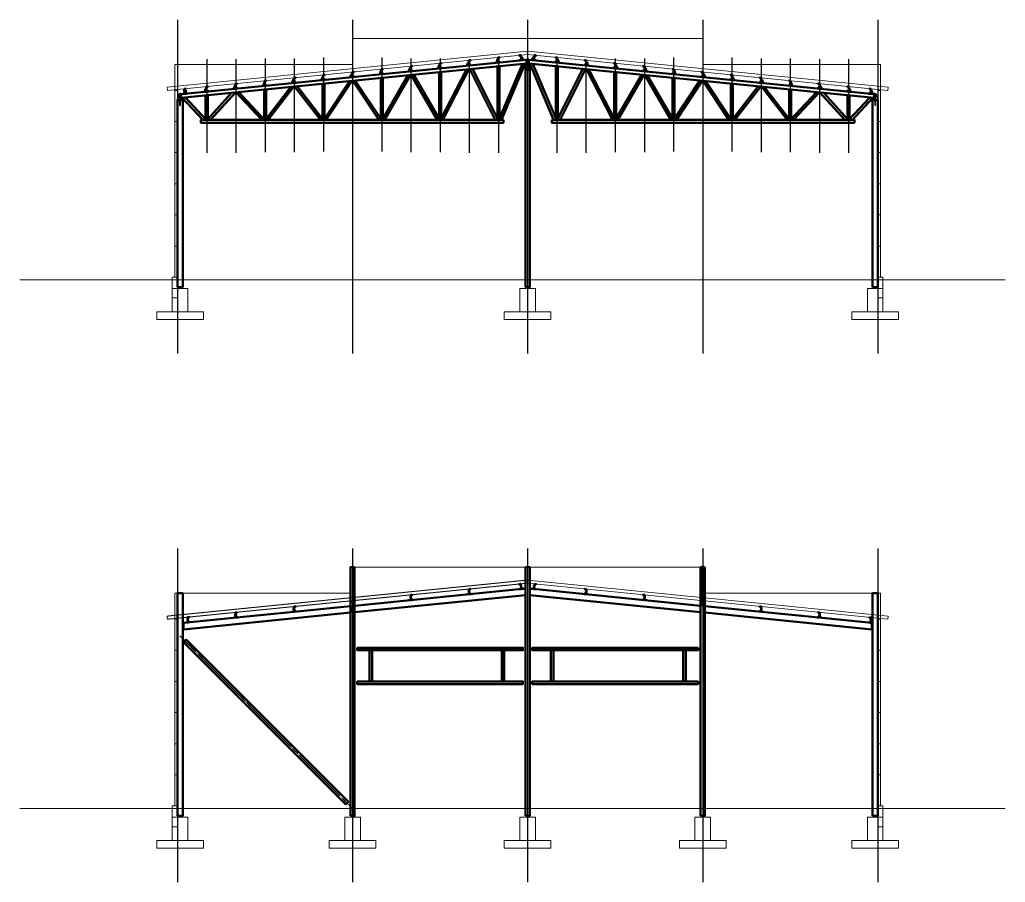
# Model space of a CAD drawing. Header units: millimetres. Extents: x 1117013 to 3394463, y -717780 to -102922.
# Drawn here: x 1236705 to 1274706, y -427879 to -394633 of the extents above; entities that cross this region are included whole.
import ezdxf

# ---------------------------------------------------------------- set-up
doc = ezdxf.new("R2010")
doc.units = ezdxf.units.MM
for name, pattern in [('невидимая', [3.65, 2.5, -1.15]), ('осевая', [18.05, 14.6, -1.15, 1.15, -1.15]), ('ОСЕВАЯ2', [28.575, 19.05, -3.175, 3.175, -3.175])]:
    doc.linetypes.add(name, pattern=pattern)
for name, color, linetype, lineweight in [('!__оси2', 4, 'ОСЕВАЯ2', 25), ('0001-Основная толстая', 7, 'Continuous', 50), ('0002-Основная тонкая 0.35', 8, 'Continuous', 35), ('0003-Основная тонкая 0.13', 9, 'Continuous', 13), ('0004-Осевая', 4, 'осевая', 25), ('0006-Невидимый контур', 8, 'невидимая', 13), ('01-Основная толстая', 7, 'Continuous', 50), ('СО_50_фермы', 7, 'Continuous', 50)]:
    doc.layers.add(name, color=color, linetype=linetype, lineweight=lineweight)

# ---------------------------------------------------------------- blocks, each defined once
blk = doc.blocks.new('CF411500')
for p, q in [((0, 0), (0, 200)), ((0, 200), (76, 200)), ((76, 0), (0, 0)), ((12, 21.5), (12, 178.5)), ((72, 188), (21.5, 188)), ((72, 12), (21.5, 12)), ((76, 200), (76, 192)), ((76, 8), (76, 0))]:
    blk.add_line(p, q)
for centre, radius, start, end in [((21.5, 178.5), 9.5, 90, 180), ((21.5, 21.5), 9.5, 180, 270), ((72, 192), 4, 270, 0), ((72, 8), 4, 0, 90)]:
    blk.add_arc(centre, radius, start, end)
blk = doc.blocks.new('FF835500')
for p, q in [((4, 140), (0, 140)), ((0, 140), (0, 0)), ((0, 0), (90, 0)), ((8, 20), (8, 136)), ((86, 8), (20, 8)), ((90, 4), (90, 0))]:
    blk.add_line(p, q)
for centre, radius, start, end in [((4, 136), 4, 0, 90), ((20, 20), 12, 180, 270), ((86, 4), 4, 0, 90)]:
    blk.add_arc(centre, radius, start, end)

msp = doc.modelspace()

# ---------------------------------------------------------------- linework, layer by layer
at = {"layer": '!__оси2'}
for points in [[(1243914.6745, -396151.2265), (1243914.6745, -399764.2778)], [(1245039.6745, -396151.2265), (1245039.6745, -399764.2778)], [(1246164.6745, -396122.533), (1246164.6745, -399735.5843)], [(1247289.6745, -396122.533), (1247289.6745, -399735.5843)], [(1248414.6745, -396093.8394), (1248414.6745, -399706.8907)], [(1250664.6745, -396093.8394), (1250664.6745, -399706.8907)], [(1251789.6745, -396122.533), (1251789.6745, -399735.5843)], [(1252914.6745, -396122.533), (1252914.6745, -399735.5843)], [(1254039.6745, -396151.2265), (1254039.6745, -399764.2778)], [(1255164.6745, -396151.2265), (1255164.6745, -399764.2778)], [(1257414.6745, -396151.2265), (1257414.6745, -399764.2778)], [(1258539.6745, -396151.2265), (1258539.6745, -399764.2778)], [(1259664.6745, -396122.533), (1259664.6745, -399735.5843)], [(1260789.6745, -396122.533), (1260789.6745, -399735.5843)], [(1261914.6745, -396093.8394), (1261914.6745, -399706.8907)], [(1264164.6745, -396093.8394), (1264164.6745, -399706.8907)], [(1265289.6745, -396122.533), (1265289.6745, -399735.5843)], [(1266414.6745, -396122.533), (1266414.6745, -399735.5843)], [(1267539.6745, -396151.2265), (1267539.6745, -399764.2778)], [(1268664.6745, -396151.2265), (1268664.6745, -399764.2778)]]:
    msp.add_lwpolyline(points, dxfattribs=at)
at = {"layer": '0001-Основная толстая'}
for points in [[(1254024.6745, -396511.0613), (1254024.6745, -396570.2109)], [(1254054.6745, -396511.0613), (1254054.6745, -396570.2109)], [(1256209.6745, -396404.8783), (1256209.6745, -396384.8783), (1256369.6745, -396384.8783), (1256369.6745, -396404.8783)], [(1256209.6745, -404936.68), (1256209.6745, -396404.8783), (1256369.6745, -396404.8783), (1256369.6745, -404936.68), (1256209.6745, -404936.68)], [(1258524.6745, -396511.0613), (1258524.6745, -396570.2109)], [(1258554.6745, -396511.0613), (1258554.6745, -396570.2109)], [(1249524.6745, -396961.0613), (1249524.6745, -397020.2109)], [(1249554.6745, -396961.0613), (1249554.6745, -397020.2109)], [(1251774.6745, -396736.0613), (1251774.6745, -396795.2109)], [(1251804.6745, -396736.0613), (1251804.6745, -396795.2109)], [(1260774.6745, -396736.0613), (1260774.6745, -396795.2109)], [(1260804.6745, -396736.0613), (1260804.6745, -396795.2109)], [(1263024.6745, -396961.0613), (1263024.6745, -397020.2109)], [(1263054.6745, -396961.0613), (1263054.6745, -397020.2109)], [(1247274.6745, -397186.0613), (1247274.6745, -397245.2109)], [(1247304.6745, -397186.0613), (1247304.6745, -397245.2109)], [(1265274.6745, -397186.0613), (1265274.6745, -397245.2109)], [(1265304.6745, -397186.0613), (1265304.6745, -397245.2109)], [(1267524.6745, -397411.0613), (1267524.6745, -397470.2109)], [(1267554.6745, -397411.0613), (1267554.6745, -397470.2109)], [(1242789.6745, -404936.68), (1242789.6745, -397737.3783), (1242989.6745, -397737.3783), (1242989.6745, -404936.68), (1242789.6745, -404936.68)], [(1269589.6745, -404936.68), (1269589.6745, -397737.3783), (1269789.6745, -397737.3783), (1269789.6745, -404936.68), (1269589.6745, -404936.68)], [(1246149.6745, -398486.68), (1246149.6745, -398410.9606)], [(1246179.6745, -398486.68), (1246179.6745, -398410.9606)], [(1248399.6745, -398486.68), (1248399.6745, -398410.9606)], [(1248429.6745, -398486.68), (1248429.6745, -398410.9606)], [(1252899.6745, -398486.68), (1252899.6745, -398410.9606)], [(1252929.6745, -398486.68), (1252929.6745, -398410.9606)], [(1255149.6745, -398486.68), (1255149.6745, -398410.9606)], [(1255179.6745, -398486.68), (1255179.6745, -398410.9606)], [(1261899.6745, -398486.68), (1261899.6745, -398410.9606)], [(1261929.6745, -398486.68), (1261929.6745, -398410.9606)], [(1263039.6745, -415688.1183), (1263039.6745, -417226.8102)], [(1249459.6745, -425318.3102), (1249459.6745, -415738.3102), (1249619.6745, -415738.3102), (1249619.6745, -425318.3102), (1249459.6745, -425318.3102)], [(1256209.6745, -425318.3102), (1256209.6745, -415738.3102), (1256369.6745, -415738.3102), (1256369.6745, -425318.3102), (1256209.6745, -425318.3102)], [(1262959.6745, -425318.3102), (1262959.6745, -415738.3102), (1263119.6745, -415738.3102), (1263119.6745, -425318.3102), (1262959.6745, -425318.3102)], [(1242789.6745, -425318.3102), (1242789.6745, -416738.3102), (1242989.6745, -416738.3102), (1242989.6745, -425318.3102), (1242789.6745, -425318.3102)], [(1249619.6745, -417218.8102), (1256209.6745, -416559.8102)], [(1249619.6745, -417470.0571), (1256209.6745, -416811.0571)], [(1262959.6745, -417218.8102), (1256369.6745, -416559.8102)], [(1262959.6745, -417470.0571), (1256369.6745, -416811.0571)], [(1269589.6745, -425318.3102), (1269589.6745, -416738.3102), (1269789.6745, -416738.3102), (1269789.6745, -425318.3102), (1269589.6745, -425318.3102)], [(1243019.8146, -417878.7962), (1249459.6745, -417234.8102)], [(1249539.6745, -417478.0571), (1249539.6745, -417226.8102)], [(1269565.0998, -417879.3527), (1263119.6745, -417234.8102)], [(1243019.8146, -418130.0431), (1249459.6745, -417486.0571)], [(1269565.0998, -418130.5996), (1263119.6745, -417486.0571)], [(1243019.8146, -418130.0431), (1243019.8146, -417878.7962)], [(1269565.0998, -418130.5996), (1269565.0998, -417879.3527)], [(1243122.4924, -418522.1331), (1243023.4974, -418621.1281)], [(1249277.6896, -424875.3203), (1243023.4974, -418621.1281)], [(1249376.6846, -424776.3253), (1243122.4924, -418522.1331)], [(1249719.6745, -418838.3102), (1256109.6745, -418838.3102), (1256109.6745, -418938.3102), (1249719.6745, -418938.3102), (1249719.6745, -418838.3102)], [(1250189.6745, -418938.3102), (1250189.6745, -420138.3102)], [(1250289.6745, -418938.3102), (1250289.6745, -420138.3102)], [(1255289.6745, -418938.3102), (1255289.6745, -420138.3102)], [(1255389.6745, -418938.3102), (1255389.6745, -420138.3102)], [(1262859.6745, -418838.3102), (1256469.6745, -418838.3102), (1256469.6745, -418938.3102), (1262859.6745, -418938.3102), (1262859.6745, -418838.3102)], [(1257189.6745, -418938.3102), (1257189.6745, -420138.3102)], [(1257289.6745, -418938.3102), (1257289.6745, -420138.3102)], [(1262289.6745, -418938.3102), (1262289.6745, -420138.3102)], [(1262389.6745, -418938.3102), (1262389.6745, -420138.3102)], [(1249719.6745, -420138.3102), (1256109.6745, -420138.3102), (1256109.6745, -420238.3102), (1249719.6745, -420238.3102), (1249719.6745, -420138.3102)], [(1262859.6745, -420138.3102), (1256469.6745, -420138.3102), (1256469.6745, -420238.3102), (1262859.6745, -420238.3102), (1262859.6745, -420138.3102)], [(1249277.6896, -424875.3203), (1249376.6846, -424776.3253)]]:
    msp.add_lwpolyline(points, dxfattribs=at)
at = {"layer": '0002-Основная тонкая 0.35'}
for points in [[(1256284.6745, -396162.3058), (1256284.6745, -396384.8783), (1256294.6745, -396384.8783), (1256294.6745, -396162.3058), (1256284.6745, -396162.3058)], [(1256284.6745, -396404.8783), (1256284.6745, -396604.8783), (1256294.6745, -396604.8783), (1256294.6745, -396404.8783), (1256284.6745, -396404.8783)], [(1242884.6745, -397496.365), (1242864.6745, -397496.365), (1242789.6745, -397697.3783)], [(1242789.6745, -397717.3783), (1242789.6745, -397697.3783)], [(1242789.6745, -397737.3783), (1242989.6745, -397737.3783), (1242989.6745, -397717.3783), (1242789.6745, -397717.3783), (1242789.6745, -397737.3783)], [(1242884.6745, -397682.8991), (1242862.5064, -397717.3783)], [(1242884.6745, -397496.365), (1242884.6745, -397717.3783), (1242894.6745, -397717.3783), (1242894.6745, -397496.365), (1242884.6745, -397496.365)], [(1242884.6745, -397737.3783), (1242884.6745, -397937.3783), (1242894.6745, -397937.3783), (1242894.6745, -397737.3783), (1242884.6745, -397737.3783)], [(1269789.6745, -397737.3783), (1269589.6745, -397737.3783), (1269589.6745, -397717.3783), (1269789.6745, -397717.3783), (1269789.6745, -397737.3783)], [(1269694.6745, -397496.365), (1269694.6745, -397717.3783), (1269684.6745, -397717.3783), (1269684.6745, -397496.365), (1269694.6745, -397496.365)], [(1269694.6745, -397737.3783), (1269694.6745, -397937.3783), (1269684.6745, -397937.3783), (1269684.6745, -397737.3783), (1269694.6745, -397737.3783)], [(1269694.6745, -397496.365), (1269714.6745, -397496.365), (1269789.6745, -397697.3783)], [(1269694.6745, -397682.8991), (1269716.8426, -397717.3783)], [(1269789.6745, -397717.3783), (1269789.6745, -397697.3783)], [(1242789.6745, -416718.3102), (1242789.6745, -416698.3102)]]:
    msp.add_lwpolyline(points, dxfattribs=at)
at = {"layer": '0003-Основная тонкая 0.13'}
for p, q in [((1274706.4595, -404656.68), (1236705.436, -404656.68)), ((1274706.4595, -425038.3102), (1236705.436, -425038.3102))]:
    msp.add_line(p, q, dxfattribs=at)
for points in [[(1242401.615, -397357.9884), (1242389.6745, -397238.584), (1256277.7341, -395849.778), (1256289.6745, -395969.1825), (1242401.615, -397357.9884)], [(1270177.7341, -397357.9884), (1270189.6745, -397238.584), (1256301.615, -395849.778), (1256289.6745, -395969.1825), (1270177.7341, -397357.9884)], [(1242689.6745, -398556.68), (1242689.6745, -397356.68), (1242789.6745, -397356.68), (1242789.6745, -398556.68), (1242689.6745, -398556.68)], [(1269889.6745, -398556.68), (1269889.6745, -397356.68), (1269789.6745, -397356.68), (1269789.6745, -398556.68), (1269889.6745, -398556.68)], [(1242689.6745, -399756.68), (1242689.6745, -398556.68), (1242789.6745, -398556.68), (1242789.6745, -399756.68), (1242689.6745, -399756.68)], [(1269889.6745, -399756.68), (1269889.6745, -398556.68), (1269789.6745, -398556.68), (1269789.6745, -399756.68), (1269889.6745, -399756.68)], [(1242689.6745, -400956.68), (1242689.6745, -399756.68), (1242789.6745, -399756.68), (1242789.6745, -400956.68), (1242689.6745, -400956.68)], [(1269889.6745, -400956.68), (1269889.6745, -399756.68), (1269789.6745, -399756.68), (1269789.6745, -400956.68), (1269889.6745, -400956.68)], [(1242689.6745, -402156.68), (1242689.6745, -400956.68), (1242789.6745, -400956.68), (1242789.6745, -402156.68), (1242689.6745, -402156.68)], [(1269889.6745, -402156.68), (1269889.6745, -400956.68), (1269789.6745, -400956.68), (1269789.6745, -402156.68), (1269889.6745, -402156.68)], [(1242689.6745, -403356.68), (1242689.6745, -402156.68), (1242789.6745, -402156.68), (1242789.6745, -403356.68), (1242689.6745, -403356.68)], [(1269889.6745, -403356.68), (1269889.6745, -402156.68), (1269789.6745, -402156.68), (1269789.6745, -403356.68), (1269889.6745, -403356.68)], [(1242689.6745, -404556.68), (1242689.6745, -403356.68), (1242789.6745, -403356.68), (1242789.6745, -404556.68), (1242689.6745, -404556.68)], [(1269889.6745, -404556.68), (1269889.6745, -403356.68), (1269789.6745, -403356.68), (1269789.6745, -404556.68), (1269889.6745, -404556.68)], [(1242589.6745, -404986.68), (1243189.6745, -404986.68), (1243189.6745, -405886.68), (1242589.6745, -405886.68), (1242589.6745, -404986.68)], [(1255989.6745, -404986.68), (1256589.6745, -404986.68), (1256589.6745, -405886.68), (1255989.6745, -405886.68), (1255989.6745, -404986.68)], [(1269989.6745, -404986.68), (1269389.6745, -404986.68), (1269389.6745, -405886.68), (1269989.6745, -405886.68), (1269989.6745, -404986.68)], [(1241989.6745, -405886.68), (1243789.6745, -405886.68), (1243789.6745, -406186.68), (1241989.6745, -406186.68), (1241989.6745, -405886.68)], [(1255389.6745, -405886.68), (1257189.6745, -405886.68), (1257189.6745, -406186.68), (1255389.6745, -406186.68), (1255389.6745, -405886.68)], [(1270589.6745, -405886.68), (1268789.6745, -405886.68), (1268789.6745, -406186.68), (1270589.6745, -406186.68), (1270589.6745, -405886.68)], [(1270177.7341, -417739.6186), (1270189.6745, -417620.2142), (1256301.615, -416231.4082), (1256289.6745, -416350.8127), (1270177.7341, -417739.6186)], [(1242689.6745, -417738.3102), (1242689.6745, -416738.3102), (1242789.6745, -416738.3102), (1242789.6745, -417738.3102), (1242689.6745, -417738.3102)], [(1269889.6745, -417738.3102), (1269889.6745, -416738.3102), (1269789.6745, -416738.3102), (1269789.6745, -417738.3102), (1269889.6745, -417738.3102)], [(1242689.6745, -418938.3102), (1242689.6745, -417738.3102), (1242789.6745, -417738.3102), (1242789.6745, -418938.3102), (1242689.6745, -418938.3102)], [(1269889.6745, -418938.3102), (1269889.6745, -417738.3102), (1269789.6745, -417738.3102), (1269789.6745, -418938.3102), (1269889.6745, -418938.3102)], [(1242689.6745, -420138.3102), (1242689.6745, -418938.3102), (1242789.6745, -418938.3102), (1242789.6745, -420138.3102), (1242689.6745, -420138.3102)], [(1269889.6745, -420138.3102), (1269889.6745, -418938.3102), (1269789.6745, -418938.3102), (1269789.6745, -420138.3102), (1269889.6745, -420138.3102)], [(1242689.6745, -421338.3102), (1242689.6745, -420138.3102), (1242789.6745, -420138.3102), (1242789.6745, -421338.3102), (1242689.6745, -421338.3102)], [(1269889.6745, -421338.3102), (1269889.6745, -420138.3102), (1269789.6745, -420138.3102), (1269789.6745, -421338.3102), (1269889.6745, -421338.3102)], [(1242689.6745, -422538.3102), (1242689.6745, -421338.3102), (1242789.6745, -421338.3102), (1242789.6745, -422538.3102), (1242689.6745, -422538.3102)], [(1269889.6745, -422538.3102), (1269889.6745, -421338.3102), (1269789.6745, -421338.3102), (1269789.6745, -422538.3102), (1269889.6745, -422538.3102)], [(1242689.6745, -423738.3102), (1242689.6745, -422538.3102), (1242789.6745, -422538.3102), (1242789.6745, -423738.3102), (1242689.6745, -423738.3102)], [(1269889.6745, -423738.3102), (1269889.6745, -422538.3102), (1269789.6745, -422538.3102), (1269789.6745, -423738.3102), (1269889.6745, -423738.3102)], [(1242689.6745, -424938.3102), (1242689.6745, -423738.3102), (1242789.6745, -423738.3102), (1242789.6745, -424938.3102), (1242689.6745, -424938.3102)], [(1269889.6745, -424938.3102), (1269889.6745, -423738.3102), (1269789.6745, -423738.3102), (1269789.6745, -424938.3102), (1269889.6745, -424938.3102)], [(1242589.6745, -425368.3102), (1243189.6745, -425368.3102), (1243189.6745, -426268.3102), (1242589.6745, -426268.3102), (1242589.6745, -425368.3102)], [(1249239.6745, -425368.3102), (1249839.6745, -425368.3102), (1249839.6745, -426268.3102), (1249239.6745, -426268.3102), (1249239.6745, -425368.3102)], [(1255989.6745, -425368.3102), (1256589.6745, -425368.3102), (1256589.6745, -426268.3102), (1255989.6745, -426268.3102), (1255989.6745, -425368.3102)], [(1262739.6745, -425368.3102), (1263339.6745, -425368.3102), (1263339.6745, -426268.3102), (1262739.6745, -426268.3102), (1262739.6745, -425368.3102)], [(1269989.6745, -425368.3102), (1269389.6745, -425368.3102), (1269389.6745, -426268.3102), (1269989.6745, -426268.3102), (1269989.6745, -425368.3102)], [(1241989.6745, -426268.3102), (1243789.6745, -426268.3102), (1243789.6745, -426568.3102), (1241989.6745, -426568.3102), (1241989.6745, -426268.3102)], [(1248639.6745, -426268.3102), (1250439.6745, -426268.3102), (1250439.6745, -426568.3102), (1248639.6745, -426568.3102), (1248639.6745, -426268.3102)], [(1255389.6745, -426268.3102), (1257189.6745, -426268.3102), (1257189.6745, -426568.3102), (1255389.6745, -426568.3102), (1255389.6745, -426268.3102)], [(1262139.6745, -426268.3102), (1263939.6745, -426268.3102), (1263939.6745, -426568.3102), (1262139.6745, -426568.3102), (1262139.6745, -426268.3102)], [(1270589.6745, -426268.3102), (1268789.6745, -426268.3102), (1268789.6745, -426568.3102), (1270589.6745, -426568.3102), (1270589.6745, -426268.3102)]]:
    msp.add_lwpolyline(points, dxfattribs=at)
for points in [[(1242789.6745, -404556.68), (1242789.6745, -405356.68), (1242589.6745, -405356.68), (1242589.6745, -404556.68)], [(1269789.6745, -404556.68), (1269789.6745, -405356.68), (1269989.6745, -405356.68), (1269989.6745, -404556.68)], [(1242789.6745, -424938.3102), (1242789.6745, -425738.3102), (1242589.6745, -425738.3102), (1242589.6745, -424938.3102)], [(1269789.6745, -424938.3102), (1269789.6745, -425738.3102), (1269989.6745, -425738.3102), (1269989.6745, -424938.3102)]]:
    msp.add_lwpolyline(points, close=True, dxfattribs=at)
at = {"layer": '0004-Осевая'}
for points in [[(1242789.6745, -394633.3963), (1242789.6745, -407497.2136)], [(1249539.6745, -394633.3963), (1249539.6745, -407497.2136)], [(1256289.6745, -394633.3963), (1256289.6745, -407497.2136)], [(1263039.6745, -394633.3963), (1263039.6745, -407497.2136)], [(1269789.6745, -394633.3963), (1269789.6745, -407497.2136)], [(1242789.6745, -415015.0265), (1242789.6745, -427878.8438)], [(1249539.6745, -415015.0265), (1249539.6745, -427878.8438)], [(1256289.6745, -415015.0265), (1256289.6745, -427878.8438)], [(1263039.6745, -415015.0265), (1263039.6745, -427878.8438)], [(1269789.6745, -415015.0265), (1269789.6745, -427878.8438)], [(1249539.6745, -425038.3102), (1242884.5515, -418383.1872)]]:
    msp.add_lwpolyline(points, dxfattribs=at)
at = {"layer": '0006-Невидимый контур'}
for points in [[(1242689.6745, -397356.68), (1242689.6745, -396356.68), (1249539.6745, -396356.68), (1249539.6745, -395356.68), (1256289.6745, -395356.68), (1263039.6745, -395356.68), (1263039.6745, -396356.68), (1269889.6745, -396356.68), (1269889.6745, -397356.68)], [(1242689.6745, -417738.3102), (1242689.6745, -416738.3102), (1249459.6745, -416738.3102), (1249459.6745, -415738.3102), (1256289.6745, -415738.3102), (1263119.6745, -415738.3102), (1263119.6745, -416738.3102), (1269889.6745, -416738.3102), (1269889.6745, -417738.3102)], [(1242401.615, -417739.6186), (1242389.6745, -417620.2142), (1256277.7341, -416231.4082), (1256289.6745, -416350.8127), (1242401.615, -417739.6186)]]:
    msp.add_lwpolyline(points, dxfattribs=at)
at = {"layer": '01-Основная толстая'}
for p, q in [((1255154.08, -396257.1336), (1255141.9076, -396276.9168)), ((1256055.9931, -396166.9423), (1256071.842, -396183.9234)), ((1256523.3559, -396166.9423), (1256507.5071, -396183.9234)), ((1256523.3559, -396166.9423), (1256507.5071, -396183.9234)), ((1257425.2691, -396257.1336), (1257437.4415, -396276.9168)), ((1250654.08, -396707.1336), (1250641.9076, -396726.9168)), ((1251779.08, -396594.6336), (1251766.9076, -396614.4168)), ((1252904.08, -396482.1336), (1252891.9076, -396501.9168)), ((1254029.08, -396369.6336), (1254016.9076, -396389.4168)), ((1258550.2691, -396369.6336), (1258562.4415, -396389.4168)), ((1259675.2691, -396482.1336), (1259687.4415, -396501.9168)), ((1260800.2691, -396594.6336), (1260812.4415, -396614.4168)), ((1261925.2691, -396707.1336), (1261937.4415, -396726.9168)), ((1247279.08, -397044.6336), (1247266.9076, -397064.4168)), ((1248404.08, -396932.1336), (1248391.9076, -396951.9168)), ((1249529.08, -396819.6336), (1249516.9076, -396839.4168)), ((1263050.2691, -396819.6336), (1263062.4415, -396839.4168)), ((1264175.2691, -396932.1336), (1264187.4415, -396951.9168)), ((1265300.2691, -397044.6336), (1265312.4415, -397064.4168)), ((1243118.6333, -397460.6783), (1243106.4609, -397480.4615)), ((1243904.08, -397382.1336), (1243891.9076, -397401.9168)), ((1245029.08, -397269.6336), (1245016.9076, -397289.4168)), ((1246154.08, -397157.1336), (1246141.9076, -397176.9168)), ((1266425.2691, -397157.1336), (1266437.4415, -397176.9168)), ((1267550.2691, -397269.6336), (1267562.4415, -397289.4168)), ((1268675.2691, -397382.1336), (1268687.4415, -397401.9168)), ((1269525.7157, -397467.1783), (1269537.8881, -397486.9615))]:
    msp.add_line(p, q, dxfattribs=at)
at = {"layer": 'СО_50_фермы'}
for points in [[(1242924.6745, -397506.68), (1256249.6745, -396174.18)], [(1242924.6745, -397647.3783), (1256249.6745, -396314.8783)], [(1253999.8845, -396278.676), (1253963.0074, -396375.5733)], [(1254019.7861, -396276.6945), (1253999.8845, -396278.676)], [(1255124.8845, -396166.176), (1255088.0074, -396263.0733)], [(1255089.9035, -396282.1172), (1255088.0074, -396263.0733)], [(1255144.7861, -396164.1945), (1255124.8845, -396166.176)], [(1256086.4223, -396331.2035), (1255179.6745, -398486.68)], [(1256199.6745, -396319.8783), (1255288.1625, -398486.68)], [(1256046.6992, -396074.0032), (1256066.5991, -396072.0045)], [(1256066.5991, -396072.0045), (1256121.9335, -396159.6807)], [(1256123.846, -396178.723), (1256121.9335, -396159.6807)], [(1256249.6745, -396162.3058), (1256249.6745, -396314.8783), (1256249.6745, -396384.8783), (1256269.6745, -396384.8783), (1256269.6745, -396162.3058), (1256249.6745, -396162.3058)], [(1256329.6745, -396162.3058), (1256329.6745, -396314.8783), (1256329.6745, -396384.8783), (1256309.6745, -396384.8783), (1256309.6745, -396162.3058), (1256329.6745, -396162.3058)], [(1269654.6745, -397506.68), (1256329.6745, -396174.18)], [(1269654.6745, -397647.3783), (1256329.6745, -396314.8783)], [(1256379.6745, -396319.8783), (1257291.1865, -398486.68)], [(1256455.503, -396178.723), (1256457.4156, -396159.6807)], [(1256455.503, -396178.723), (1256457.4156, -396159.6807)], [(1256512.7499, -396072.0045), (1256457.4156, -396159.6807)], [(1256512.7499, -396072.0045), (1256457.4156, -396159.6807)], [(1256492.9267, -396331.2035), (1257399.6745, -398486.68)], [(1256532.6498, -396074.0032), (1256512.7499, -396072.0045)], [(1256532.6498, -396074.0032), (1256512.7499, -396072.0045)], [(1257434.563, -396164.1945), (1257454.4646, -396166.176)], [(1257454.4646, -396166.176), (1257491.3416, -396263.0733)], [(1257489.4455, -396282.1172), (1257491.3416, -396263.0733)], [(1258559.563, -396276.6945), (1258579.4646, -396278.676)], [(1258579.4646, -396278.676), (1258616.3416, -396375.5733)], [(1249499.8845, -396728.676), (1249463.0074, -396825.5733)], [(1249519.7861, -396726.6945), (1249499.8845, -396728.676)], [(1250624.8845, -396616.176), (1250588.0074, -396713.0733)], [(1250589.9035, -396732.1172), (1250588.0074, -396713.0733)], [(1250644.7861, -396614.1945), (1250624.8845, -396616.176)], [(1251749.8845, -396503.676), (1251713.0074, -396600.5733)], [(1251714.9035, -396619.6172), (1251713.0074, -396600.5733)], [(1251769.7861, -396501.6945), (1251749.8845, -396503.676)], [(1252874.8845, -396391.176), (1252838.0074, -396488.0733)], [(1252839.9035, -396507.1172), (1252838.0074, -396488.0733)], [(1252894.7861, -396389.1945), (1252874.8845, -396391.176)], [(1253929.7753, -396546.8682), (1252929.6745, -398486.68)], [(1254024.6745, -396537.3783), (1253019.681, -398486.68)], [(1253964.9035, -396394.6172), (1253963.0074, -396375.5733)], [(1254054.6745, -396534.3783), (1255037.7129, -398486.68)], [(1254161.2688, -396523.7188), (1255149.6745, -398486.68)], [(1258418.0802, -396523.7188), (1257429.6745, -398486.68)], [(1258524.6745, -396534.3783), (1257541.6361, -398486.68)], [(1258554.6745, -396537.3783), (1259559.668, -398486.68)], [(1258614.4455, -396394.6172), (1258616.3416, -396375.5733)], [(1258649.5737, -396546.8682), (1259649.6745, -398486.68)], [(1259684.563, -396389.1945), (1259704.4646, -396391.176)], [(1259704.4646, -396391.176), (1259741.3416, -396488.0733)], [(1259739.4455, -396507.1172), (1259741.3416, -396488.0733)], [(1260809.563, -396501.6945), (1260829.4646, -396503.676)], [(1260829.4646, -396503.676), (1260866.3416, -396600.5733)], [(1260864.4455, -396619.6172), (1260866.3416, -396600.5733)], [(1261934.563, -396614.1945), (1261954.4646, -396616.176)], [(1261954.4646, -396616.176), (1261991.3416, -396713.0733)], [(1261989.4455, -396732.1172), (1261991.3416, -396713.0733)], [(1263059.563, -396726.6945), (1263079.4646, -396728.676)], [(1263079.4646, -396728.676), (1263116.3416, -396825.5733)], [(1246124.8845, -397066.176), (1246088.0074, -397163.0733)], [(1246144.7861, -397064.1945), (1246124.8845, -397066.176)], [(1247249.8845, -396953.676), (1247213.0074, -397050.5733)], [(1247214.9035, -397069.6172), (1247213.0074, -397050.5733)], [(1247269.7861, -396951.6945), (1247249.8845, -396953.676)], [(1248374.8845, -396841.176), (1248338.0074, -396938.0733)], [(1248339.9035, -396957.1172), (1248338.0074, -396938.0733)], [(1248394.7861, -396839.1945), (1248374.8845, -396841.176)], [(1249421.6847, -396997.6773), (1248429.6747, -398486.68)], [(1249524.6744, -396987.3784), (1248525.8031, -398486.68)], [(1249464.9035, -396844.6172), (1249463.0074, -396825.5733)], [(1249554.6745, -396984.3783), (1250553.6034, -398486.68)], [(1249644.7559, -396975.3701), (1250649.6745, -398486.68)], [(1251676.4252, -396772.2032), (1250679.6745, -398486.68)], [(1251774.6745, -396762.3783), (1250772.2119, -398486.68)], [(1251804.6745, -396762.3783), (1252807.1371, -398486.68)], [(1251890.4793, -396750.7978), (1252899.6745, -398486.68)], [(1260688.8697, -396750.7978), (1259679.6745, -398486.68)], [(1260774.6745, -396762.3783), (1259772.2119, -398486.68)], [(1260804.6745, -396762.3783), (1261807.1371, -398486.68)], [(1260902.9238, -396772.2032), (1261899.6745, -398486.68)], [(1262934.5932, -396975.3701), (1261929.6745, -398486.68)], [(1263024.6745, -396984.3783), (1262025.7457, -398486.68)], [(1263054.6746, -396987.3784), (1264053.5459, -398486.68)], [(1263114.4455, -396844.6172), (1263116.3416, -396825.5733)], [(1263157.6644, -396997.6773), (1264149.6743, -398486.68)], [(1264184.563, -396839.1945), (1264204.4646, -396841.176)], [(1264204.4646, -396841.176), (1264241.3416, -396938.0733)], [(1264239.4455, -396957.1172), (1264241.3416, -396938.0733)], [(1265309.563, -396951.6945), (1265329.4646, -396953.676)], [(1265329.4646, -396953.676), (1265366.3416, -397050.5733)], [(1265364.4455, -397069.6172), (1265366.3416, -397050.5733)], [(1266434.563, -397064.1945), (1266454.4646, -397066.176)], [(1266454.4646, -397066.176), (1266491.3416, -397163.0733)], [(1243089.4378, -397369.7206), (1243052.5608, -397466.618)], [(1243054.4569, -397485.6619), (1243052.5608, -397466.618)], [(1243109.3394, -397367.7392), (1243089.4378, -397369.7206)], [(1243874.8845, -397291.176), (1243838.0074, -397388.0733)], [(1243839.9035, -397407.1172), (1243838.0074, -397388.0733)], [(1243894.7861, -397289.1945), (1243874.8845, -397291.176)], [(1244875.5321, -397452.2925), (1243929.6745, -398486.68)], [(1245024.6745, -397437.3783), (1244065.1792, -398486.68)], [(1244999.8845, -397178.676), (1244963.0074, -397275.5733)], [(1244964.9035, -397294.6172), (1244963.0074, -397275.5733)], [(1245019.7861, -397176.6945), (1244999.8845, -397178.676)], [(1245024.6745, -397411.0613), (1245024.6745, -397470.2109)], [(1245054.6745, -397411.0613), (1245054.6745, -397470.2109)], [(1245054.6745, -397434.3783), (1246040.0748, -398486.68)], [(1245154.8898, -397424.3567), (1246149.6745, -398486.68)], [(1246089.9035, -397182.1172), (1246088.0074, -397163.0733)], [(1247164.6535, -397223.3804), (1246179.6745, -398486.68)], [(1247274.6745, -397212.3783), (1246281.1173, -398486.68)], [(1247304.6745, -397209.3783), (1248298.3184, -398486.68)], [(1247398.715, -397199.9742), (1248399.6743, -398486.6798)], [(1265180.634, -397199.9742), (1264179.6747, -398486.6798)], [(1265274.6745, -397209.3783), (1264281.0306, -398486.68)], [(1265304.6745, -397212.3783), (1266298.2317, -398486.68)], [(1265414.6955, -397223.3804), (1266399.6745, -398486.68)], [(1267424.4592, -397424.3567), (1266429.6745, -398486.68)], [(1266489.4455, -397182.1172), (1266491.3416, -397163.0733)], [(1267524.6745, -397434.3783), (1266539.2742, -398486.68)], [(1267554.6745, -397437.3783), (1268514.1698, -398486.68)], [(1267559.563, -397176.6945), (1267579.4646, -397178.676)], [(1267579.4646, -397178.676), (1267616.3416, -397275.5733)], [(1267614.4455, -397294.6172), (1267616.3416, -397275.5733)], [(1267703.817, -397452.2925), (1268649.6745, -398486.68)], [(1268684.563, -397289.1945), (1268704.4646, -397291.176)], [(1268704.4646, -397291.176), (1268741.3416, -397388.0733)], [(1268739.4455, -397407.1172), (1268741.3416, -397388.0733)], [(1269535.0096, -397374.2392), (1269554.9112, -397376.2206)], [(1269554.9112, -397376.2206), (1269591.7882, -397473.118)], [(1269589.8922, -397492.1619), (1269591.7882, -397473.118)], [(1242904.6745, -397508.68), (1242904.6745, -397717.3783), (1242924.6745, -397717.3783), (1242924.6745, -397496.365), (1242904.6745, -397496.365), (1242904.6745, -397508.68)], [(1242974.6745, -397642.3783), (1243762.8713, -398486.68)], [(1243099.797, -397629.866), (1243899.6745, -398486.68)], [(1269479.5521, -397629.866), (1268679.6745, -398486.68)], [(1269604.6745, -397642.3783), (1268816.4778, -398486.68)], [(1269674.6745, -397508.68), (1269674.6745, -397717.3783), (1269654.6745, -397717.3783), (1269654.6745, -397496.365), (1269674.6745, -397496.365), (1269674.6745, -397508.68)], [(1255358.1625, -398486.68), (1243692.8713, -398486.68), (1243692.8713, -398606.68), (1255358.1625, -398606.68), (1255358.1625, -398486.68)], [(1243854.6745, -398427.6081), (1243974.6745, -398427.6081), (1243974.6745, -398435.6081), (1243854.6745, -398435.6081), (1243854.6745, -398427.6081)], [(1246094.8161, -398419.0128), (1246224.6745, -398419.0128), (1246224.6745, -398427.0128), (1246094.8161, -398427.0128), (1246094.8161, -398419.0128)], [(1248354.6745, -398405.1705), (1248474.6745, -398405.1705), (1248474.6745, -398413.1705), (1248354.6745, -398413.1705), (1248354.6745, -398405.1705)], [(1250604.6745, -398400.2225), (1250724.6745, -398400.2225), (1250724.6745, -398408.2225), (1250604.6745, -398408.2225), (1250604.6745, -398400.2225)], [(1250649.6745, -398486.68), (1250649.6745, -398410.9606)], [(1250679.6745, -398486.68), (1250679.6745, -398410.9606)], [(1252854.6745, -398381.8173), (1252974.6745, -398381.8173), (1252974.6745, -398389.8173), (1252854.6745, -398389.8173), (1252854.6745, -398381.8173)], [(1255104.6745, -398362.4623), (1255224.6745, -398362.4623), (1255224.6745, -398370.4623), (1255104.6745, -398370.4623), (1255104.6745, -398362.4623)], [(1257221.1865, -398486.68), (1268886.4778, -398486.68), (1268886.4778, -398606.68), (1257221.1865, -398606.68), (1257221.1865, -398486.68)], [(1257474.6745, -398362.4623), (1257354.6745, -398362.4623), (1257354.6745, -398370.4623), (1257474.6745, -398370.4623), (1257474.6745, -398362.4623)], [(1257399.6745, -398486.68), (1257399.6745, -398410.9606)], [(1257429.6745, -398486.68), (1257429.6745, -398410.9606)], [(1259724.6745, -398381.8173), (1259604.6745, -398381.8173), (1259604.6745, -398389.8173), (1259724.6745, -398389.8173), (1259724.6745, -398381.8173)], [(1259649.6745, -398486.68), (1259649.6745, -398410.9606)], [(1259679.6745, -398486.68), (1259679.6745, -398410.9606)], [(1261974.6745, -398400.2225), (1261854.6745, -398400.2225), (1261854.6745, -398408.2225), (1261974.6745, -398408.2225), (1261974.6745, -398400.2225)], [(1264224.6745, -398405.1705), (1264104.6745, -398405.1705), (1264104.6745, -398413.1705), (1264224.6745, -398413.1705), (1264224.6745, -398405.1705)], [(1264149.6745, -398486.68), (1264149.6745, -398410.9606)], [(1264179.6745, -398486.68), (1264179.6745, -398410.9606)], [(1266484.5329, -398419.0128), (1266354.6745, -398419.0128), (1266354.6745, -398427.0128), (1266484.5329, -398427.0128), (1266484.5329, -398419.0128)], [(1266399.6745, -398486.68), (1266399.6745, -398410.9606)], [(1266429.6745, -398486.68), (1266429.6745, -398410.9606)], [(1268724.6745, -398427.6081), (1268604.6745, -398427.6081), (1268604.6745, -398435.6081), (1268724.6745, -398435.6081), (1268724.6745, -398427.6081)]]:
    msp.add_lwpolyline(points, dxfattribs=at)
for points in [[(1252874.6745, -396652.3783), (1252874.6745, -398381.8173), (1252954.6745, -398381.8173), (1252954.6745, -396644.3783)], [(1255124.6745, -396427.3783), (1255124.6745, -398362.4623), (1255204.6745, -398362.4623), (1255204.6745, -396419.3783)], [(1257454.6745, -396427.3783), (1257454.6745, -398362.4623), (1257374.6745, -398362.4623), (1257374.6745, -396419.3783)], [(1259704.6745, -396652.3783), (1259704.6745, -398381.8173), (1259624.6745, -398381.8173), (1259624.6745, -396644.3783)], [(1248374.6745, -397102.3783), (1248374.6745, -398405.1705), (1248454.6745, -398405.1705), (1248454.6745, -397094.3783)], [(1250624.6745, -396877.3783), (1250624.6745, -398400.2225), (1250704.6745, -398400.2225), (1250704.6745, -396869.3783)], [(1261954.6745, -396877.3783), (1261954.6745, -398400.2225), (1261874.6745, -398400.2225), (1261874.6745, -396869.3783)], [(1264204.6745, -397102.3783), (1264204.6745, -398405.1705), (1264124.6745, -398405.1705), (1264124.6745, -397094.3783)], [(1246124.6745, -397327.3783), (1246124.6745, -398419.0128), (1246204.6745, -398419.0128), (1246204.6745, -397319.3783)], [(1266454.6745, -397327.3783), (1266454.6745, -398419.0128), (1266374.6745, -398419.0128), (1266374.6745, -397319.3783)], [(1243874.6745, -397552.3783), (1243874.6745, -398427.6081), (1243954.6745, -398427.6081), (1243954.6745, -397544.3783)], [(1268704.6745, -397552.3783), (1268704.6745, -398427.6081), (1268624.6745, -398427.6081), (1268624.6745, -397544.3783)]]:
    msp.add_lwpolyline(points, close=True, dxfattribs=at)

# ---------------------------------------------------------------- block references
at = {"layer": '0001-Основная толстая'}
for name, p, rotation in [('CF411500', (1252914.6745, -396507.68), 5.710593137509373), ('CF411500', (1254039.6745, -396395.18), 5.710593137509373), ('CF411500', (1255164.6745, -396282.68), 5.710593137509373), ('CF411500', (1256528.682, -396194.0807), 354.2894068623906), ('CF411500', (1249539.6745, -396845.18), 5.710593137509373), ('CF411500', (1250664.6745, -396732.68), 5.710593137509373), ('CF411500', (1251789.6745, -396620.18), 5.710593137509373), ('CF411500', (1245039.6745, -397295.18), 5.710593137509373), ('CF411500', (1246164.6745, -397182.68), 5.710593137509373), ('CF411500', (1247289.6745, -397070.18), 5.710593137509373), ('CF411500', (1248414.6745, -396957.68), 5.710593137509373), ('CF411500', (1243064.2279, -397492.7247), 5.710593137509373), ('CF411500', (1243914.6745, -397407.68), 5.710593137509373), ('FF835500', (1256050.6671, -416575.7109), 5.710593138282946), ('CF411500', (1256528.682, -416575.7109), 354.2894068623906), ('CF411500', (1251789.6745, -417001.8102), 5.710593137509373), ('CF411500', (1254039.6745, -416776.8102), 5.710593137509373), ('FF835500', (1258539.6745, -416776.8102), 354.2894068631642), ('FF835500', (1260789.6745, -417001.8102), 354.2894068631642), ('CF411500', (1247289.6745, -417451.8102), 5.710593137509373), ('CF411500', (1245039.6745, -417676.8102), 5.710593137509373), ('FF835500', (1265289.6745, -417451.8102), 354.2894068631642), ('FF835500', (1267539.6745, -417676.8102), 354.2894068631642), ('CF411500', (1243195.9735, -417861.1803), 5.710593137509373), ('FF835500', (1269515.1212, -417874.3549), 354.2894068631642)]:
    msp.add_blockref(name, p, dxfattribs=dict(at, rotation=rotation))
at = {"layer": '0001-Основная толстая', "xscale": -1}
for name, p, rotation in [('CF411500', (1256050.6671, -396194.0807), 5.710593137609425), ('CF411500', (1257414.6745, -396282.68), 354.2894068624906), ('CF411500', (1258539.6745, -396395.18), 354.2894068624906), ('CF411500', (1259664.6745, -396507.68), 354.2894068624906), ('CF411500', (1260789.6745, -396620.18), 354.2894068624906), ('CF411500', (1261914.6745, -396732.68), 354.2894068624906), ('CF411500', (1263039.6745, -396845.18), 354.2894068624906), ('CF411500', (1264164.6745, -396957.68), 354.2894068624906), ('CF411500', (1265289.6745, -397070.18), 354.2894068624906), ('CF411500', (1266414.6745, -397182.68), 354.2894068624906), ('CF411500', (1267539.6745, -397295.18), 354.2894068624906), ('CF411500', (1268664.6745, -397407.68), 354.2894068624906), ('CF411500', (1269515.1212, -397492.7247), 354.2894068624906), ('CF411500', (1256050.6671, -416575.7109), 5.710593137609425), ('FF835500', (1256528.682, -416575.7109), 354.289406861717), ('FF835500', (1251789.6745, -417001.8102), 5.710593136835804), ('FF835500', (1254039.6745, -416776.8102), 5.710593136835804), ('CF411500', (1258539.6745, -416776.8102), 354.2894068624906), ('CF411500', (1260789.6745, -417001.8102), 354.2894068624906), ('CF411500', (1265289.6745, -417451.8102), 354.2894068624906), ('FF835500', (1245039.6745, -417676.8102), 5.710593136835804), ('FF835500', (1247289.6745, -417451.8102), 5.710593136835804), ('CF411500', (1267539.6745, -417676.8102), 354.2894068624906), ('FF835500', (1243195.9735, -417861.1803), 5.710593136835804), ('CF411500', (1269515.1212, -417874.3549), 354.2894068624906)]:
    msp.add_blockref(name, p, dxfattribs=dict(at, rotation=rotation))
at = {"layer": '0003-Основная тонкая 0.13', "rotation": 5.710593137509373}
msp.add_blockref('CF411500', (1249539.6745, -417226.8102), dxfattribs=at)
at = {"layer": '0003-Основная тонкая 0.13', "xscale": -1, "rotation": 354.2894068624906}
msp.add_blockref('CF411500', (1263039.6745, -417226.8102), dxfattribs=at)
at = {"layer": 'СО_50_фермы', "xscale": -1}
for p, rotation in [((1254039.6745, -396395.18), 5.710593136835804), ((1255164.6745, -396282.68), 5.710593136835804), ((1256528.682, -396194.0807), 354.289406861717), ((1249539.6745, -396845.18), 5.710593136835804), ((1250664.6745, -396732.68), 5.710593136835804), ((1251789.6745, -396620.18), 5.710593136835804), ((1252914.6745, -396507.68), 5.710593136835804), ((1246164.6745, -397182.68), 5.710593136835804), ((1247289.6745, -397070.18), 5.710593136835804), ((1248414.6745, -396957.68), 5.710593136835804), ((1243129.2279, -397486.2247), 5.710593136835804), ((1243914.6745, -397407.68), 5.710593136835804), ((1245039.6745, -397295.18), 5.710593136835804)]:
    msp.add_blockref('FF835500', p, dxfattribs=dict(at, rotation=rotation))
at = {"layer": 'СО_50_фермы'}
for p, rotation in [((1256050.6671, -396194.0807), 5.710593138282946), ((1257414.6745, -396282.68), 354.2894068631642), ((1258539.6745, -396395.18), 354.2894068631642), ((1259664.6745, -396507.68), 354.2894068631642), ((1260789.6745, -396620.18), 354.2894068631642), ((1261914.6745, -396732.68), 354.2894068631642), ((1263039.6745, -396845.18), 354.2894068631642), ((1264164.6745, -396957.68), 354.2894068631642), ((1265289.6745, -397070.18), 354.2894068631642), ((1266414.6745, -397182.68), 354.2894068631642), ((1267539.6745, -397295.18), 354.2894068631642), ((1268664.6745, -397407.68), 354.2894068631642), ((1269515.1212, -397492.7247), 354.2894068631642)]:
    msp.add_blockref('FF835500', p, dxfattribs=dict(at, rotation=rotation))

doc.saveas('drawing.dxf')
